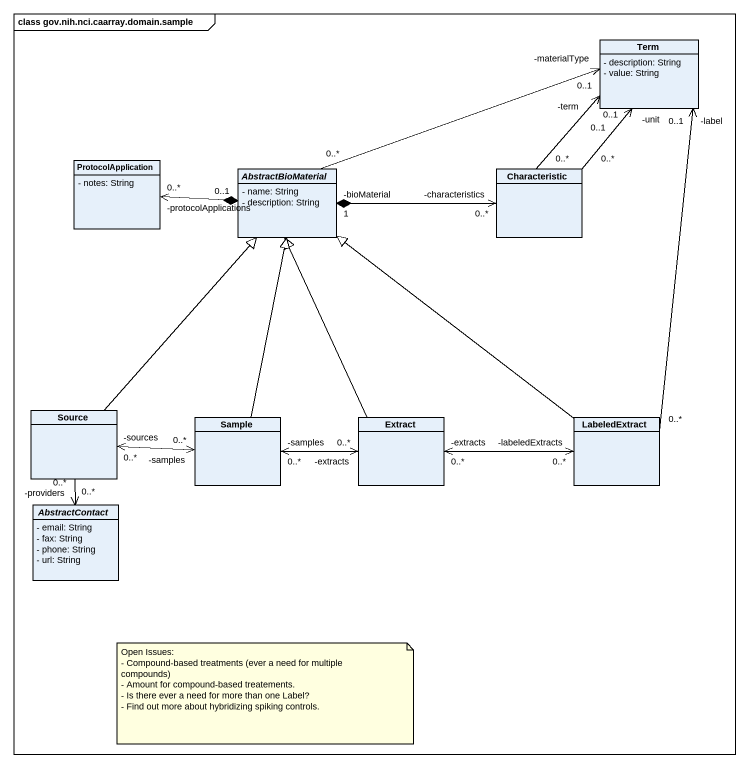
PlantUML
@startuml
mainframe class gov.nih.nci.caarray.domain.sample
hide circle
hide empty members
skinparam classAttributeIconSize 0
class Term {
  - description: String
  - value: String
}
class ProtocolApplication {
  - notes: String
}
abstract class AbstractBioMaterial {
  - name: String
  - description: String
}
class Characteristic
class Source
class Sample
class Extract
class LabeledExtract
abstract class AbstractContact {
  - email: String
  - fax: String
  - phone: String
  - url: String
}
AbstractBioMaterial "0..*" -right-> "-materialType\n0..1" Term
AbstractBioMaterial "0..1" *-left-> "-protocolApplications\n0..*" ProtocolApplication
AbstractBioMaterial "-bioMaterial\n1" *-right-> "-characteristics\n0..*" Characteristic
Characteristic "0..*" -up-> "-term\n0..1" Term
Characteristic "0..*" -up-> "-unit\n0..1" Term
Source -up-|> AbstractBioMaterial
Source "-sources\n0..*" <-right-> "-samples\n0..*" Sample
Source "0..*" --> "-providers\n0..*" AbstractContact
Sample -up-|> AbstractBioMaterial
Sample "-samples\n0..*" <-right-> "-extracts\n0..*" Extract
Extract -up-|> AbstractBioMaterial
Extract "-extracts\n0..*" <-right-> "-labeledExtracts\n0..*" LabeledExtract
LabeledExtract "0..*" -up-> "-label\n0..1" Term
LabeledExtract -up-|> AbstractBioMaterial
note as N1
  Open Issues:
  - Compound-based treatments (ever a need for multiple compounds)
  - Amount for compound-based treatements.
  - Is there ever a need for more than one Label?
  - Find out more about hybridizing spiking controls.
end note
@enduml
